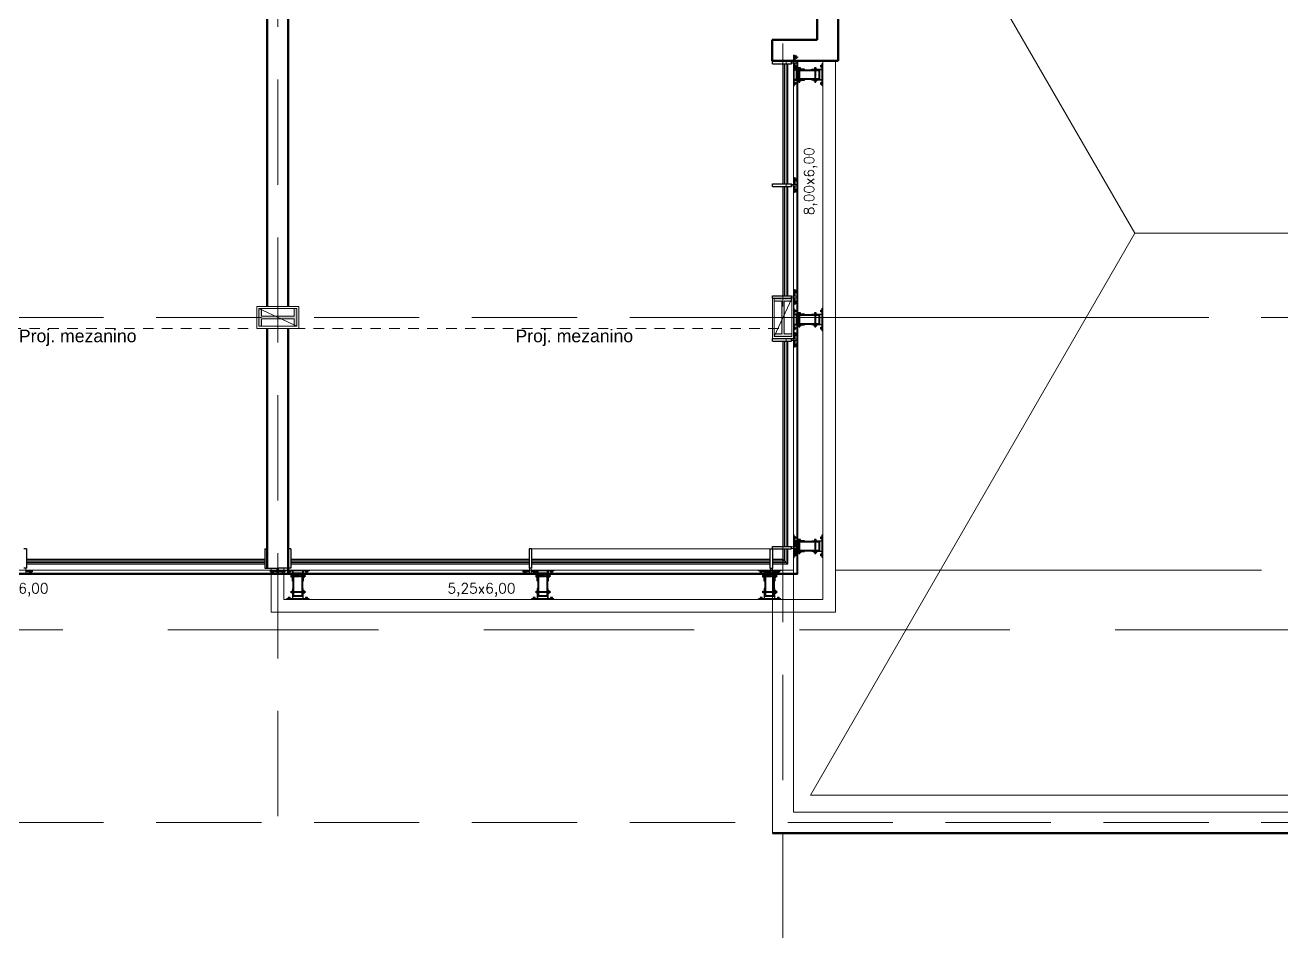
# Model space of a CAD drawing. Header units: millimetres. Extents: x 705 to 840, y 133 to 501.
# Drawn here: x 744.19 to 759.12, y 421.32 to 432.16 of the extents above; entities that cross this region are included whole.
import ezdxf

# ---------------------------------------------------------------- set-up
doc = ezdxf.new("R2010")
doc.units = ezdxf.units.MM
doc.header["$LTSCALE"] = 10
doc.linetypes.add('DASHED2', pattern=[0.375, 0.25, -0.125])
doc.linetypes.add('HIDDEN2', pattern=[0.1875, 0.125, -0.0625])
doc.layers.get('0').update_dxf_attribs({"color": 90})
doc.layers.add('ACCESORIO', color=90, linetype='Continuous')
doc.layers.add('VIDRO', color=140, linetype='Continuous')
for name, color, linetype, lineweight in [('CINZA', 252, 'Continuous', 13), ('cinza 03', 252, 'Continuous', 13), ('COTA', 90, 'Continuous', 9), ('HACHT', 90, 'Continuous', 9), ('linha estutura', 252, 'Continuous', 13), ('PAREDES 2', 50, 'Continuous', 50), ('Pilares', 16, 'Continuous', 20), ('pn 02', 16, 'Continuous', 20), ('PN-01', 90, 'Continuous', 13), ('PN-03', 180, 'Continuous', 30), ('recuos', 16, 'Continuous', 20), ('texto', 16, 'Continuous', 20)]:
    doc.layers.add(name, color=color, linetype=linetype, lineweight=lineweight)
doc.styles.get("Standard").update_dxf_attribs({"font": 'simplex.shx'})

# ---------------------------------------------------------------- blocks, each defined once
blk = doc.blocks.new('BLO253')
blk.add_lwpolyline([(39.6, 2, -0.4142136), (40.6, 1, 0.4142136), (41.6, 0), (91.5, 0, 0.4142136), (92.5, 1), (92.5, 4, 0.4142136), (91.5, 5), (49.6, 5, -0.4142136), (44.6, 10), (44.6, 89, 0.4142136), (43.6, 90), (41.6, 90, 0.4142136), (40.6, 89), (40.6, 6.5, -0.4142136), (39.1, 5), (-39.1, 5, -0.4142136), (-40.6, 6.5), (-40.6, 89, 0.4142136), (-41.6, 90), (-43.6, 90, 0.4142136), (-44.6, 89), (-44.6, 10, -0.4142136), (-49.6, 5), (-91.5, 5, 0.4142136), (-92.5, 4), (-92.5, 1, 0.4142136), (-91.5, 0), (-41.6, 0, 0.4142136), (-40.6, 1, -0.4142136), (-39.6, 2)], format="xyb", close=True)
blk = doc.blocks.new('CAB-BUL')
for p, q in [((-6, 11), (6, 11)), ((-4, 2), (-4, 9)), ((-4, 1), (-4, 2)), ((4, 2), (4, 9)), ((4, 1), (4, 2))]:
    blk.add_line(p, q)
blk.add_lwpolyline([(-9, 1), (9, 1), (9, 0), (-9, 0)], close=True)
blk.add_lwpolyline([(8, 9, 0.888889), (4, 9, 0.50025), (-4, 9, 0.88987), (-8, 9), (-8, 2), (8, 2)], format="xyb", close=True)
blk = doc.blocks.new('TUERCA')
for p, q in [((-7, -2), (7, -2)), ((7, -10), (-7, -10)), ((-5, -11), (3, -10)), ((-5, -12), (4, -11)), ((-5, -13), (4, -12)), ((-5, -14), (4, -13)), ((-5, -16), (4, -14)), ((-4, -8), (-4, -3)), ((-3, -16), (4, -16)), ((4, -3), (4, -8))]:
    blk.add_line(p, q)
blk.add_lwpolyline([(-9, 0), (9, 0), (9, -2), (-9, -2)], close=True)
blk.add_lwpolyline([(-4, -8, -0.666895), (-9, -8), (-9, -3, -0.666895), (-4, -3, -0.349005), (4, -3, -0.666667), (9, -3), (9, -8, -0.666667), (4, -8, -0.349005)], format="xyb", close=True)
blk.add_lwpolyline([(-4, -10), (-3, -10), (-5, -11), (-3, -11), (-5, -12), (-3, -12), (-5, -13), (-3, -14), (-5, -14), (-3, -15), (-5, -16), (-3, -16), (3, -16), (4, -16), (3, -15), (4, -14), (3, -14), (4, -13), (3, -13), (4, -12), (3, -11), (4, -11), (3, -10), (4, -10)])
blk = doc.blocks.new('fixação madeira')
at = {"layer": 'ACCESORIO'}
for p, q in [((-0.052, -0.063), (-0.05, -0.076)), ((-0.05, -0.063), (-0.048, -0.076)), ((-0.048, -0.063), (-0.047, -0.076)), ((-0.047, -0.063), (-0.045, -0.076)), ((-0.045, -0.063), (-0.043, -0.076)), ((-0.043, -0.063), (-0.041, -0.076)), ((-0.041, -0.063), (-0.039, -0.076)), ((-0.039, -0.063), (-0.038, -0.076)), ((-0.038, -0.063), (-0.036, -0.076)), ((-0.036, -0.063), (-0.034, -0.076)), ((-0.034, -0.063), (-0.032, -0.076)), ((-0.032, -0.063), (-0.03, -0.076)), ((-0.03, -0.063), (-0.029, -0.076)), ((-0.029, -0.063), (-0.027, -0.076)), ((-0.027, -0.063), (-0.025, -0.076)), ((-0.025, -0.063), (-0.023, -0.076)), ((-0.023, -0.063), (-0.021, -0.076)), ((-0.021, -0.063), (-0.02, -0.076)), ((-0.02, -0.063), (-0.018, -0.076)), ((-0.018, -0.063), (-0.016, -0.076)), ((-0.016, -0.063), (-0.014, -0.076)), ((-0.014, -0.063), (-0.012, -0.076)), ((-0.012, -0.076), (-0.012, -0.063)), ((-0.052, -0.251), (-0.05, -0.264)), ((-0.05, -0.251), (-0.048, -0.264)), ((-0.048, -0.251), (-0.047, -0.264)), ((-0.047, -0.251), (-0.045, -0.264)), ((-0.045, -0.251), (-0.043, -0.264)), ((-0.043, -0.251), (-0.041, -0.264)), ((-0.041, -0.251), (-0.039, -0.264)), ((-0.039, -0.251), (-0.038, -0.264)), ((-0.038, -0.251), (-0.036, -0.264)), ((-0.036, -0.251), (-0.034, -0.264)), ((-0.034, -0.251), (-0.032, -0.264)), ((-0.032, -0.251), (-0.03, -0.264)), ((-0.03, -0.251), (-0.029, -0.264)), ((-0.029, -0.251), (-0.027, -0.264)), ((-0.027, -0.251), (-0.025, -0.264)), ((-0.025, -0.251), (-0.023, -0.264)), ((-0.023, -0.251), (-0.021, -0.264)), ((-0.021, -0.251), (-0.02, -0.264)), ((-0.02, -0.251), (-0.018, -0.264)), ((-0.018, -0.251), (-0.016, -0.264)), ((-0.016, -0.251), (-0.014, -0.264)), ((-0.014, -0.251), (-0.012, -0.264)), ((-0.012, -0.264), (-0.012, -0.251))]:
    blk.add_line(p, q, dxfattribs=at)
for points in [[(-0.06, -0.034), (0.057, -0.034), (0.057, -0.308), (-0.06, -0.308)], [(-0.052, -0.042), (0.049, -0.042), (0.049, -0.3), (-0.052, -0.3)]]:
    blk.add_lwpolyline(points, close=True, dxfattribs=at)
for points in [[(0.049, -0.063), (-0.014, -0.063), (-0.015, -0.066), (-0.016, -0.063), (-0.017, -0.066), (-0.018, -0.063), (-0.018, -0.066), (-0.02, -0.063), (-0.02, -0.066), (-0.021, -0.063), (-0.022, -0.066), (-0.023, -0.063), (-0.024, -0.066), (-0.025, -0.063), (-0.026, -0.066), (-0.027, -0.063), (-0.027, -0.066), (-0.029, -0.063), (-0.029, -0.066), (-0.03, -0.063), (-0.031, -0.066), (-0.032, -0.063), (-0.033, -0.066), (-0.034, -0.063), (-0.035, -0.066), (-0.036, -0.063), (-0.036, -0.066), (-0.038, -0.063), (-0.038, -0.066), (-0.039, -0.063), (-0.04, -0.066), (-0.041, -0.063), (-0.042, -0.066), (-0.043, -0.063), (-0.044, -0.066), (-0.045, -0.063), (-0.045, -0.066), (-0.047, -0.063), (-0.047, -0.066), (-0.048, -0.063), (-0.049, -0.066), (-0.05, -0.063), (-0.051, -0.066), (-0.052, -0.063)], [(-0.052, -0.076), (-0.051, -0.074), (-0.05, -0.076), (-0.05, -0.074), (-0.048, -0.076), (-0.048, -0.074), (-0.047, -0.076), (-0.046, -0.074), (-0.045, -0.076), (-0.044, -0.074), (-0.043, -0.076), (-0.042, -0.074), (-0.041, -0.076), (-0.041, -0.074), (-0.039, -0.076), (-0.039, -0.074), (-0.038, -0.076), (-0.037, -0.074), (-0.036, -0.076), (-0.035, -0.074), (-0.034, -0.076), (-0.033, -0.074), (-0.032, -0.076), (-0.032, -0.074), (-0.03, -0.076), (-0.03, -0.074), (-0.029, -0.076), (-0.028, -0.074), (-0.027, -0.076), (-0.026, -0.074), (-0.025, -0.076), (-0.024, -0.074), (-0.023, -0.076), (-0.023, -0.074), (-0.021, -0.076), (-0.021, -0.074), (-0.02, -0.076), (-0.019, -0.074), (-0.018, -0.076), (-0.017, -0.074), (-0.016, -0.076), (-0.015, -0.074), (-0.014, -0.076), (-0.014, -0.074), (-0.012, -0.076), (0.049, -0.076)], [(0.049, -0.251), (-0.014, -0.251), (-0.015, -0.253), (-0.016, -0.251), (-0.017, -0.253), (-0.018, -0.251), (-0.018, -0.253), (-0.02, -0.251), (-0.02, -0.253), (-0.021, -0.251), (-0.022, -0.253), (-0.023, -0.251), (-0.024, -0.253), (-0.025, -0.251), (-0.026, -0.253), (-0.027, -0.251), (-0.027, -0.253), (-0.029, -0.251), (-0.029, -0.253), (-0.03, -0.251), (-0.031, -0.253), (-0.032, -0.251), (-0.033, -0.253), (-0.034, -0.251), (-0.035, -0.253), (-0.036, -0.251), (-0.036, -0.253), (-0.038, -0.251), (-0.038, -0.253), (-0.039, -0.251), (-0.04, -0.253), (-0.041, -0.251), (-0.042, -0.253), (-0.043, -0.251), (-0.044, -0.253), (-0.045, -0.251), (-0.045, -0.253), (-0.047, -0.251), (-0.047, -0.253), (-0.048, -0.251), (-0.049, -0.253), (-0.05, -0.251), (-0.051, -0.253), (-0.052, -0.251)], [(-0.052, -0.264), (-0.051, -0.262), (-0.05, -0.264), (-0.05, -0.262), (-0.048, -0.264), (-0.048, -0.262), (-0.047, -0.264), (-0.046, -0.262), (-0.045, -0.264), (-0.044, -0.262), (-0.043, -0.264), (-0.042, -0.262), (-0.041, -0.264), (-0.041, -0.262), (-0.039, -0.264), (-0.039, -0.262), (-0.038, -0.264), (-0.037, -0.262), (-0.036, -0.264), (-0.035, -0.262), (-0.034, -0.264), (-0.033, -0.262), (-0.032, -0.264), (-0.032, -0.262), (-0.03, -0.264), (-0.03, -0.262), (-0.029, -0.264), (-0.028, -0.262), (-0.027, -0.264), (-0.026, -0.262), (-0.025, -0.264), (-0.024, -0.262), (-0.023, -0.264), (-0.023, -0.262), (-0.021, -0.264), (-0.021, -0.262), (-0.02, -0.264), (-0.019, -0.262), (-0.018, -0.264), (-0.017, -0.262), (-0.016, -0.264), (-0.015, -0.262), (-0.014, -0.264), (-0.014, -0.262), (-0.012, -0.264), (0.049, -0.264)]]:
    blk.add_lwpolyline(points, dxfattribs=at)
at = {"layer": 'ACCESORIO', "xscale": 0.001440000000002328, "yscale": 0.001440000000002328, "zscale": 0.00144, "rotation": 180}
blk.add_blockref('BLO253', (-0.001, 0.001), dxfattribs=at)
at = {"layer": 'ACCESORIO', "linetype": 'Continuous', "xscale": 0.001440000000002328, "yscale": 0.001440000000002328, "zscale": 0.00144}
for name, p, rotation in [('CAB-BUL', (-0.105, -0.006), 180), ('TUERCA', (-0.066, -0.07), 270), ('CAB-BUL', (0.063, -0.07), 270), ('CAB-BUL', (0.1, -0.006), 180), ('CAB-BUL', (0.063, -0.258), 270)]:
    blk.add_blockref(name, p, dxfattribs=dict(at, rotation=rotation))
at = {"layer": 'ACCESORIO', "xscale": -0.001440000000002328, "yscale": 0.001440000000002328, "zscale": 0.00144}
blk.add_blockref('BLO253', (-0.001, -0.345), dxfattribs=at)
at = {"layer": 'ACCESORIO', "color": 252, "linetype": 'Continuous', "xscale": 0.001440000000002328, "yscale": 0.001440000000002328, "zscale": 0.00144, "rotation": 270}
blk.add_blockref('TUERCA', (-0.066, -0.258), dxfattribs=at)
at = {"layer": 'ACCESORIO', "linetype": 'Continuous', "xscale": -0.001440000000002328, "yscale": 0.001440000000002328, "zscale": 0.00144}
for p in [(-0.105, -0.338), (0.1, -0.338)]:
    blk.add_blockref('CAB-BUL', p, dxfattribs=at)
blk = doc.blocks.new('SPIDER')
at = {"layer": 'HACHT'}
blk.add_line((-0.289, -0.009), (-0.289, 0.009), dxfattribs=at)
at = {"layer": 'PN-01'}
for p, q in [((-0.264, 0.063), (-0.304, 0.063)), ((-0.293, 0.067), (-0.299, 0.07)), ((-0.294, 0.066), (-0.299, 0.069)), ((-0.264, 0.064), (-0.299, 0.064)), ((-0.264, 0.062), (-0.299, 0.062)), ((-0.294, 0.06), (-0.299, 0.058)), ((-0.293, 0.059), (-0.299, 0.056)), ((-0.264, 0.064), (-0.298, 0.064)), ((-0.289, 0.066), (-0.294, 0.066)), ((-0.289, 0.06), (-0.294, 0.06)), ((-0.289, 0.067), (-0.293, 0.067)), ((-0.289, 0.059), (-0.293, 0.059)), ((-0.283, 0.079), (-0.289, 0.079)), ((-0.283, 0.048), (-0.289, 0.048)), ((-0.228, 0.009), (-0.289, 0.009)), ((-0.279, 0.072), (-0.283, 0.079)), ((-0.279, 0.055), (-0.283, 0.048)), ((-0.27, 0.072), (-0.279, 0.072)), ((-0.27, 0.055), (-0.279, 0.055)), ((-0.264, 0.089), (-0.27, 0.089)), ((-0.27, 0.089), (-0.27, 0.009)), ((-0.264, 0.078), (-0.27, 0.078)), ((-0.264, 0.048), (-0.27, 0.048)), ((-0.264, 0.034), (-0.27, 0.034)), ((-0.264, 0.089), (-0.264, 0.009)), ((-0.258, 0.072), (-0.264, 0.076)), ((-0.258, 0.055), (-0.264, 0.051)), ((-0.262, 0.074), (-0.262, 0.052)), ((-0.261, 0.074), (-0.261, 0.053)), ((-0.26, 0.073), (-0.26, 0.053)), ((-0.258, 0.089), (-0.252, 0.089)), ((-0.258, 0.089), (-0.258, 0.08)), ((-0.258, 0.08), (-0.258, 0.047)), ((-0.258, 0.047), (-0.258, 0.009)), ((-0.258, 0.034), (-0.252, 0.034)), ((-0.252, 0.089), (-0.252, 0.009)), ((-0.264, -0.063), (-0.304, -0.063)), ((-0.293, -0.059), (-0.299, -0.056)), ((-0.294, -0.06), (-0.299, -0.058)), ((-0.264, -0.062), (-0.299, -0.062)), ((-0.264, -0.064), (-0.299, -0.064)), ((-0.294, -0.066), (-0.299, -0.069)), ((-0.293, -0.067), (-0.299, -0.07)), ((-0.264, -0.064), (-0.298, -0.064)), ((-0.289, -0.06), (-0.294, -0.06)), ((-0.289, -0.066), (-0.294, -0.066)), ((-0.289, -0.059), (-0.293, -0.059)), ((-0.289, -0.067), (-0.293, -0.067)), ((-0.228, -0.009), (-0.289, -0.009)), ((-0.283, -0.048), (-0.289, -0.048)), ((-0.283, -0.079), (-0.289, -0.079)), ((-0.279, -0.055), (-0.283, -0.048)), ((-0.279, -0.072), (-0.283, -0.079)), ((-0.27, -0.055), (-0.279, -0.055)), ((-0.27, -0.072), (-0.279, -0.072)), ((-0.27, -0.089), (-0.27, -0.009)), ((-0.264, -0.034), (-0.27, -0.034)), ((-0.264, -0.048), (-0.27, -0.048)), ((-0.264, -0.078), (-0.27, -0.078)), ((-0.264, -0.089), (-0.27, -0.089)), ((-0.264, -0.089), (-0.264, -0.009)), ((-0.258, -0.055), (-0.264, -0.051)), ((-0.258, -0.072), (-0.264, -0.076)), ((-0.262, -0.074), (-0.262, -0.052)), ((-0.261, -0.074), (-0.261, -0.053)), ((-0.26, -0.073), (-0.26, -0.053)), ((-0.258, -0.047), (-0.258, -0.009)), ((-0.258, -0.034), (-0.252, -0.034)), ((-0.258, -0.08), (-0.258, -0.047)), ((-0.258, -0.089), (-0.258, -0.08)), ((-0.258, -0.089), (-0.252, -0.089)), ((-0.252, -0.089), (-0.252, -0.009))]:
    blk.add_line(p, q, dxfattribs=at)
at = {"layer": 'PN-03'}
for p, q in [((-0.228, -0.015), (-0.228, 0.015)), ((0, 0.015), (-0.228, 0.015)), ((0, -0.015), (0, 0.015)), ((0, -0.015), (-0.228, -0.015))]:
    blk.add_line(p, q, dxfattribs=at)

msp = doc.modelspace()

# ---------------------------------------------------------------- hatches: boundary and pattern name
at = {"layer": 'Pilares'}
for points in [[(753.086, 428.465), (753.296, 428.465), (753.296, 428.495), (753.206, 428.495), (753.206, 428.885), (753.296, 428.885), (753.296, 428.915), (753.086, 428.915), (753.086, 428.885), (753.176, 428.885), (753.176, 428.495), (753.086, 428.495)], [(746.966, 428.795), (746.966, 428.585), (746.996, 428.585), (746.996, 428.675), (747.386, 428.675), (747.386, 428.585), (747.416, 428.585), (747.416, 428.795), (747.386, 428.795), (747.386, 428.705), (746.996, 428.705), (746.996, 428.795)]]:
    msp.add_hatch(color=256, dxfattribs=at).paths.add_polyline_path(points)

# ---------------------------------------------------------------- linework, layer by layer
at = {"layer": 'CINZA'}
for p, q in [((753.194, 431.703), (753.194, 430.277)), ((753.209, 431.703), (753.209, 430.277)), ((753.228, 431.733), (753.228, 431.41)), ((753.228, 431.703), (753.228, 430.277)), ((753.243, 431.703), (753.243, 430.277)), ((753.194, 430.247), (753.194, 428.949)), ((753.209, 430.247), (753.209, 428.949)), ((753.228, 430.277), (753.228, 429.954)), ((753.228, 430.247), (753.228, 428.949)), ((753.243, 430.247), (753.243, 428.949)), ((753.194, 428.41), (753.194, 425.97)), ((753.209, 428.41), (753.209, 425.97)), ((753.228, 428.44), (753.228, 428.117)), ((753.228, 428.41), (753.228, 425.97)), ((753.243, 428.41), (753.243, 425.97)), ((747.036, 425.812), (744.206, 425.812)), ((750.176, 425.812), (747.346, 425.812)), ((753.036, 425.812), (750.206, 425.812)), ((753.066, 425.812), (753.194, 425.812)), ((753.194, 425.94), (753.194, 425.812)), ((753.209, 425.94), (753.209, 425.797)), ((753.228, 425.94), (753.228, 425.778)), ((753.243, 425.94), (753.243, 425.763)), ((747.036, 425.797), (744.206, 425.797)), ((747.036, 425.778), (744.206, 425.778)), ((747.036, 425.763), (744.206, 425.763)), ((750.176, 425.797), (747.346, 425.797)), ((750.176, 425.778), (747.346, 425.778)), ((750.176, 425.763), (747.346, 425.763)), ((753.036, 425.797), (750.206, 425.797)), ((753.036, 425.778), (750.206, 425.778)), ((753.036, 425.763), (750.206, 425.763)), ((753.066, 425.797), (753.209, 425.797)), ((753.066, 425.778), (753.228, 425.778)), ((753.066, 425.763), (753.243, 425.763))]:
    msp.add_line(p, q, dxfattribs=at)
at = {"layer": 'cinza 03'}
for p, q in [((753.816, 435.846), (757.37, 429.69)), ((753.516, 423.015), (757.37, 429.69)), ((757.37, 429.69), (763.887, 429.69)), ((751.753, 428.69), (757.471, 428.69)), ((750.206, 425.94), (753.066, 425.94)), ((753.066, 425.69), (753.066, 425.84)), ((753.188, 425.818), (753.248, 425.758)), ((753.066, 425.69), (753.066, 422.565)), ((753.316, 425.69), (753.316, 422.815)), ((753.816, 425.689), (758.876, 425.689)), ((753.516, 423.015), (767.741, 423.015)), ((753.316, 422.815), (767.941, 422.815)), ((753.066, 422.565), (768.191, 422.565))]:
    msp.add_line(p, q, dxfattribs=at)
at = {"layer": 'cinza 03', "linetype": 'HIDDEN2', "ltscale": 0.1}
msp.add_line((728.941, 428.56), (753.191, 428.56), dxfattribs=at)
at = {"layer": 'HACHT'}
for p, q in [((753.188, 431.703), (753.188, 430.277)), ((753.248, 431.703), (753.248, 430.277)), ((753.188, 430.247), (753.188, 428.949)), ((753.248, 430.247), (753.248, 428.949)), ((753.188, 428.41), (753.188, 425.97)), ((753.248, 428.41), (753.248, 425.97)), ((753.355, 425.947), (753.355, 425.964)), ((747.036, 425.818), (744.206, 425.818)), ((750.176, 425.818), (747.346, 425.818)), ((753.036, 425.818), (750.206, 425.818)), ((753.066, 425.818), (753.188, 425.818)), ((753.188, 425.94), (753.188, 425.818)), ((753.248, 425.94), (753.248, 425.758)), ((747.036, 425.758), (744.206, 425.758)), ((750.176, 425.758), (747.346, 425.758)), ((753.036, 425.758), (750.206, 425.758)), ((753.066, 425.758), (753.248, 425.758)), ((744.199, 425.652), (744.182, 425.652)), ((747.199, 425.652), (747.182, 425.652)), ((747.182, 425.652), (747.199, 425.652)), ((750.199, 425.652), (750.182, 425.652)), ((753.042, 425.652), (753.059, 425.652))]:
    msp.add_line(p, q, dxfattribs=at)
at = {"layer": 'linha estutura', "linetype": 'DASHED2', "ltscale": 0.5}
for p, q in [((747.191, 422.766), (747.191, 451.919)), ((753.191, 421.32), (753.191, 451.919)), ((723.247, 428.69), (770.918, 428.69)), ((723.247, 422.69), (770.918, 422.69))]:
    msp.add_line(p, q, dxfattribs=at)
at = {"layer": 'PAREDES 2'}
for p, q in [((753.848, 437.99), (753.848, 431.74)), ((753.598, 437.84), (753.598, 431.99)), ((747.066, 432.665), (747.066, 428.82)), ((747.316, 432.665), (747.316, 428.82)), ((753.061, 431.74), (753.061, 431.99)), ((753.061, 431.99), (753.598, 431.99)), ((753.848, 431.74), (753.066, 431.74)), ((747.066, 428.56), (747.066, 425.712)), ((747.316, 428.56), (747.316, 425.64)), ((753.066, 422.565), (768.191, 422.565))]:
    msp.add_line(p, q, dxfattribs=at)
at = {"layer": 'Pilares'}
for p, q in [((746.941, 428.82), (746.941, 428.56)), ((746.941, 428.82), (747.441, 428.82)), ((747.441, 428.82), (747.441, 428.56)), ((753.066, 428.44), (753.066, 428.919)), ((753.086, 428.465), (753.086, 428.915)), ((753.296, 428.915), (753.086, 428.465)), ((753.176, 428.885), (753.086, 428.885)), ((753.176, 428.495), (753.176, 428.885)), ((753.206, 428.495), (753.206, 428.885)), ((753.296, 428.885), (753.206, 428.885)), ((753.296, 428.465), (753.296, 428.915)), ((753.316, 428.465), (753.316, 428.915)), ((753.321, 428.44), (753.321, 428.94)), ((746.966, 428.795), (747.416, 428.795)), ((747.416, 428.585), (746.966, 428.795)), ((746.996, 428.705), (746.996, 428.795)), ((746.996, 428.705), (747.386, 428.705)), ((746.996, 428.585), (746.996, 428.675)), ((746.996, 428.675), (747.386, 428.675)), ((747.386, 428.705), (747.386, 428.795)), ((747.386, 428.585), (747.386, 428.675)), ((746.941, 428.56), (747.441, 428.56)), ((746.966, 428.585), (747.416, 428.585)), ((753.061, 428.44), (753.321, 428.44)), ((753.176, 428.495), (753.086, 428.495)), ((753.296, 428.495), (753.206, 428.495))]:
    msp.add_line(p, q, dxfattribs=at)
for points in [[(753.296, 428.885), (753.296, 428.915), (753.086, 428.915), (753.086, 428.885)], [(746.996, 428.795), (746.966, 428.795), (746.966, 428.585), (746.996, 428.585)], [(747.386, 428.585), (747.416, 428.585), (747.416, 428.795), (747.386, 428.795)], [(753.086, 428.495), (753.086, 428.465), (753.296, 428.465), (753.296, 428.495)]]:
    msp.add_lwpolyline(points, dxfattribs=at)
at = {"layer": 'pn 02'}
for p, q in [((753.666, 425.339), (753.666, 431.74)), ((753.816, 425.189), (753.816, 431.74)), ((747.114, 425.189), (747.114, 425.712)), ((747.264, 425.339), (747.264, 425.712)), ((753.666, 425.339), (747.264, 425.339)), ((753.816, 425.189), (747.114, 425.189))]:
    msp.add_line(p, q, dxfattribs=at)
at = {"layer": 'PN-01'}
for p, q in [((753.316, 431.74), (753.316, 425.689)), ((753.294, 425.964), (753.355, 425.964)), ((753.324, 426.045), (753.317, 426.045)), ((753.317, 426.045), (753.317, 425.964)), ((753.324, 425.99), (753.317, 425.99)), ((753.324, 426.045), (753.324, 426.035)), ((753.324, 426.035), (753.324, 426.002)), ((753.324, 426.027), (753.33, 426.031)), ((753.324, 426.01), (753.33, 426.006)), ((753.324, 426.002), (753.324, 425.964)), ((753.326, 426.028), (753.326, 426.009)), ((753.327, 426.029), (753.327, 426.008)), ((753.328, 426.03), (753.328, 426.007)), ((753.33, 426.045), (753.336, 426.045)), ((753.33, 426.045), (753.33, 425.964)), ((753.33, 426.033), (753.336, 426.033)), ((753.33, 426.02), (753.364, 426.02)), ((753.33, 426.02), (753.365, 426.02)), ((753.33, 426.018), (753.37, 426.018)), ((753.33, 426.017), (753.365, 426.017)), ((753.33, 426.003), (753.336, 426.003)), ((753.33, 425.99), (753.336, 425.99)), ((753.336, 426.045), (753.336, 425.964)), ((753.336, 426.027), (753.345, 426.027)), ((753.336, 426.011), (753.345, 426.011)), ((753.345, 426.027), (753.349, 426.034)), ((753.345, 426.011), (753.349, 426.003)), ((753.349, 426.034), (753.355, 426.034)), ((753.349, 426.003), (753.355, 426.003)), ((753.355, 426.023), (753.359, 426.023)), ((753.355, 426.021), (753.359, 426.021)), ((753.355, 426.016), (753.359, 426.016)), ((753.355, 426.014), (753.359, 426.014)), ((753.359, 426.023), (753.365, 426.025)), ((753.359, 426.021), (753.365, 426.024)), ((753.359, 426.016), (753.365, 426.013)), ((753.359, 426.014), (753.365, 426.012)), ((753.294, 425.947), (753.355, 425.947)), ((753.317, 425.866), (753.317, 425.947)), ((753.324, 425.921), (753.317, 425.921)), ((753.324, 425.866), (753.317, 425.866)), ((753.324, 425.909), (753.324, 425.947)), ((753.324, 425.875), (753.324, 425.909)), ((753.324, 425.901), (753.33, 425.905)), ((753.324, 425.884), (753.33, 425.88)), ((753.324, 425.866), (753.324, 425.875)), ((753.326, 425.882), (753.326, 425.902)), ((753.327, 425.882), (753.327, 425.903)), ((753.328, 425.881), (753.328, 425.903)), ((753.33, 425.866), (753.33, 425.947)), ((753.33, 425.921), (753.336, 425.921)), ((753.33, 425.907), (753.336, 425.907)), ((753.33, 425.893), (753.365, 425.893)), ((753.33, 425.892), (753.37, 425.892)), ((753.33, 425.891), (753.364, 425.891)), ((753.33, 425.891), (753.365, 425.891)), ((753.33, 425.877), (753.336, 425.877)), ((753.33, 425.866), (753.336, 425.866)), ((753.336, 425.866), (753.336, 425.947)), ((753.336, 425.9), (753.345, 425.9)), ((753.336, 425.883), (753.345, 425.883)), ((753.345, 425.9), (753.349, 425.907)), ((753.345, 425.883), (753.349, 425.876)), ((753.349, 425.907), (753.355, 425.907)), ((753.349, 425.876), (753.355, 425.876)), ((753.355, 425.896), (753.359, 425.896)), ((753.355, 425.895), (753.359, 425.895)), ((753.355, 425.889), (753.359, 425.889)), ((753.355, 425.888), (753.359, 425.888)), ((753.359, 425.896), (753.365, 425.899)), ((753.359, 425.895), (753.365, 425.897)), ((753.359, 425.889), (753.365, 425.887)), ((753.359, 425.888), (753.365, 425.885)), ((729.191, 425.689), (753.316, 425.689)), ((744.199, 425.712), (744.199, 425.652)), ((744.28, 425.689), (744.199, 425.689)), ((744.237, 425.682), (744.199, 425.682)), ((744.28, 425.676), (744.199, 425.676)), ((744.28, 425.67), (744.199, 425.67)), ((744.225, 425.682), (744.225, 425.689)), ((744.225, 425.676), (744.225, 425.67)), ((744.271, 425.682), (744.237, 425.682)), ((744.239, 425.676), (744.239, 425.67)), ((744.246, 425.661), (744.239, 425.657)), ((744.246, 425.682), (744.242, 425.676)), ((744.265, 425.678), (744.243, 425.678)), ((744.264, 425.681), (744.244, 425.681)), ((744.265, 425.679), (744.244, 425.679)), ((744.246, 425.67), (744.246, 425.661)), ((744.253, 425.676), (744.253, 425.642)), ((744.254, 425.676), (744.254, 425.637)), ((744.255, 425.676), (744.255, 425.642)), ((744.255, 425.676), (744.255, 425.642)), ((744.263, 425.682), (744.267, 425.676)), ((744.263, 425.67), (744.263, 425.661)), ((744.263, 425.661), (744.27, 425.657)), ((744.269, 425.676), (744.269, 425.67)), ((744.28, 425.682), (744.271, 425.682)), ((744.28, 425.682), (744.28, 425.689)), ((744.28, 425.676), (744.28, 425.67)), ((747.101, 425.689), (747.182, 425.689)), ((747.101, 425.682), (747.101, 425.689)), ((747.101, 425.682), (747.111, 425.682)), ((747.101, 425.676), (747.182, 425.676)), ((747.101, 425.676), (747.101, 425.67)), ((747.101, 425.67), (747.182, 425.67)), ((747.111, 425.682), (747.144, 425.682)), ((747.119, 425.661), (747.112, 425.657)), ((747.113, 425.676), (747.113, 425.67)), ((747.119, 425.682), (747.115, 425.676)), ((747.116, 425.678), (747.139, 425.678)), ((747.117, 425.679), (747.138, 425.679)), ((747.118, 425.681), (747.137, 425.681)), ((747.119, 425.67), (747.119, 425.661)), ((747.126, 425.676), (747.126, 425.642)), ((747.126, 425.676), (747.126, 425.642)), ((747.128, 425.676), (747.128, 425.637)), ((747.129, 425.676), (747.129, 425.642)), ((747.136, 425.682), (747.14, 425.676)), ((747.136, 425.67), (747.136, 425.661)), ((747.136, 425.661), (747.143, 425.657)), ((747.143, 425.676), (747.143, 425.67)), ((747.144, 425.682), (747.182, 425.682)), ((747.157, 425.682), (747.157, 425.689)), ((747.157, 425.676), (747.157, 425.67)), ((747.182, 425.712), (747.182, 425.652)), ((747.182, 425.712), (747.182, 425.652)), ((747.182, 425.712), (747.182, 425.652)), ((747.199, 425.712), (747.199, 425.652)), ((747.28, 425.689), (747.199, 425.689)), ((747.237, 425.682), (747.199, 425.682)), ((747.28, 425.676), (747.199, 425.676)), ((747.28, 425.67), (747.199, 425.67)), ((747.225, 425.682), (747.225, 425.689)), ((747.225, 425.676), (747.225, 425.67)), ((747.271, 425.682), (747.237, 425.682)), ((747.239, 425.676), (747.239, 425.67)), ((747.246, 425.661), (747.239, 425.657)), ((747.246, 425.682), (747.242, 425.676)), ((747.265, 425.678), (747.243, 425.678)), ((747.264, 425.681), (747.244, 425.681)), ((747.265, 425.679), (747.244, 425.679)), ((747.246, 425.67), (747.246, 425.661)), ((747.253, 425.676), (747.253, 425.642)), ((747.254, 425.676), (747.254, 425.637)), ((747.255, 425.676), (747.255, 425.642)), ((747.255, 425.676), (747.255, 425.642)), ((747.263, 425.682), (747.267, 425.676)), ((747.263, 425.67), (747.263, 425.661)), ((747.263, 425.661), (747.27, 425.657)), ((747.269, 425.676), (747.269, 425.67)), ((747.28, 425.682), (747.271, 425.682)), ((747.28, 425.682), (747.28, 425.689)), ((747.28, 425.676), (747.28, 425.67)), ((750.101, 425.682), (750.101, 425.689)), ((750.101, 425.689), (750.182, 425.689)), ((750.101, 425.682), (750.111, 425.682)), ((750.101, 425.676), (750.101, 425.67)), ((750.101, 425.676), (750.182, 425.676)), ((750.101, 425.67), (750.182, 425.67)), ((750.111, 425.682), (750.144, 425.682)), ((750.119, 425.661), (750.112, 425.657)), ((750.113, 425.676), (750.113, 425.67)), ((750.119, 425.682), (750.115, 425.676)), ((750.116, 425.678), (750.139, 425.678)), ((750.117, 425.679), (750.138, 425.679)), ((750.118, 425.681), (750.137, 425.681)), ((750.119, 425.67), (750.119, 425.661)), ((750.126, 425.676), (750.126, 425.642)), ((750.126, 425.676), (750.126, 425.642)), ((750.128, 425.676), (750.128, 425.637)), ((750.129, 425.676), (750.129, 425.642)), ((750.136, 425.682), (750.14, 425.676)), ((750.136, 425.67), (750.136, 425.661)), ((750.136, 425.661), (750.143, 425.657)), ((750.143, 425.676), (750.143, 425.67)), ((750.144, 425.682), (750.182, 425.682)), ((750.157, 425.682), (750.157, 425.689)), ((750.157, 425.676), (750.157, 425.67)), ((750.182, 425.712), (750.182, 425.652)), ((750.199, 425.712), (750.199, 425.652)), ((750.28, 425.689), (750.199, 425.689)), ((750.237, 425.682), (750.199, 425.682)), ((750.28, 425.676), (750.199, 425.676)), ((750.28, 425.67), (750.199, 425.67)), ((750.225, 425.682), (750.225, 425.689)), ((750.225, 425.676), (750.225, 425.67)), ((750.271, 425.682), (750.237, 425.682)), ((750.239, 425.676), (750.239, 425.67)), ((750.246, 425.661), (750.239, 425.657)), ((750.246, 425.682), (750.242, 425.676)), ((750.265, 425.678), (750.243, 425.678)), ((750.264, 425.681), (750.244, 425.681)), ((750.265, 425.679), (750.244, 425.679)), ((750.246, 425.67), (750.246, 425.661)), ((750.253, 425.676), (750.253, 425.642)), ((750.254, 425.676), (750.254, 425.637)), ((750.255, 425.676), (750.255, 425.642)), ((750.255, 425.676), (750.255, 425.642)), ((750.263, 425.682), (750.267, 425.676)), ((750.263, 425.67), (750.263, 425.661)), ((750.263, 425.661), (750.27, 425.657)), ((750.269, 425.676), (750.269, 425.67)), ((750.28, 425.682), (750.271, 425.682)), ((750.28, 425.682), (750.28, 425.689)), ((750.28, 425.676), (750.28, 425.67)), ((752.961, 425.689), (753.042, 425.689)), ((752.961, 425.682), (752.961, 425.689)), ((752.961, 425.682), (752.971, 425.682)), ((752.961, 425.676), (753.042, 425.676)), ((752.961, 425.676), (752.961, 425.67)), ((752.961, 425.67), (753.042, 425.67)), ((752.971, 425.682), (753.004, 425.682)), ((752.979, 425.661), (752.972, 425.657)), ((752.973, 425.676), (752.973, 425.67)), ((752.979, 425.682), (752.975, 425.676)), ((752.976, 425.678), (752.999, 425.678)), ((752.977, 425.679), (752.998, 425.679)), ((752.978, 425.681), (752.997, 425.681)), ((752.979, 425.67), (752.979, 425.661)), ((752.986, 425.676), (752.986, 425.642)), ((752.986, 425.676), (752.986, 425.642)), ((752.988, 425.676), (752.988, 425.637)), ((752.989, 425.676), (752.989, 425.642)), ((752.996, 425.682), (753, 425.676)), ((752.996, 425.67), (752.996, 425.661)), ((752.996, 425.661), (753.003, 425.657)), ((753.003, 425.676), (753.003, 425.67)), ((753.004, 425.682), (753.042, 425.682)), ((753.017, 425.682), (753.017, 425.689)), ((753.017, 425.676), (753.017, 425.67)), ((753.042, 425.712), (753.042, 425.652)), ((753.059, 425.712), (753.059, 425.652)), ((753.14, 425.689), (753.059, 425.689)), ((753.097, 425.682), (753.059, 425.682)), ((753.14, 425.676), (753.059, 425.676)), ((753.14, 425.67), (753.059, 425.67)), ((753.085, 425.682), (753.085, 425.689)), ((753.085, 425.676), (753.085, 425.67)), ((753.131, 425.682), (753.097, 425.682)), ((753.099, 425.676), (753.099, 425.67)), ((753.106, 425.661), (753.099, 425.657)), ((753.106, 425.682), (753.102, 425.676)), ((753.125, 425.678), (753.103, 425.678)), ((753.124, 425.681), (753.104, 425.681)), ((753.125, 425.679), (753.104, 425.679)), ((753.106, 425.67), (753.106, 425.661)), ((753.113, 425.676), (753.113, 425.642)), ((753.114, 425.676), (753.114, 425.637)), ((753.115, 425.676), (753.115, 425.642)), ((753.115, 425.676), (753.115, 425.642)), ((753.123, 425.682), (753.127, 425.676)), ((753.123, 425.67), (753.123, 425.661)), ((753.123, 425.661), (753.13, 425.657)), ((753.129, 425.676), (753.129, 425.67)), ((753.14, 425.682), (753.131, 425.682)), ((753.14, 425.682), (753.14, 425.689)), ((753.14, 425.676), (753.14, 425.67)), ((744.239, 425.657), (744.239, 425.652)), ((744.25, 425.647), (744.247, 425.642)), ((744.251, 425.647), (744.249, 425.642)), ((744.25, 425.652), (744.25, 425.647)), ((744.251, 425.652), (744.251, 425.647)), ((744.257, 425.652), (744.257, 425.647)), ((744.257, 425.647), (744.259, 425.642)), ((744.258, 425.652), (744.258, 425.647)), ((744.258, 425.647), (744.261, 425.642)), ((744.27, 425.657), (744.27, 425.652)), ((747.112, 425.657), (747.112, 425.652)), ((747.124, 425.647), (747.121, 425.642)), ((747.125, 425.647), (747.122, 425.642)), ((747.124, 425.652), (747.124, 425.647)), ((747.125, 425.652), (747.125, 425.647)), ((747.131, 425.652), (747.131, 425.647)), ((747.131, 425.647), (747.133, 425.642)), ((747.132, 425.652), (747.132, 425.647)), ((747.132, 425.647), (747.134, 425.642)), ((747.143, 425.657), (747.143, 425.652)), ((747.239, 425.657), (747.239, 425.652)), ((747.25, 425.647), (747.247, 425.642)), ((747.251, 425.647), (747.249, 425.642)), ((747.25, 425.652), (747.25, 425.647)), ((747.251, 425.652), (747.251, 425.647)), ((747.257, 425.652), (747.257, 425.647)), ((747.257, 425.647), (747.259, 425.642)), ((747.258, 425.652), (747.258, 425.647)), ((747.258, 425.647), (747.261, 425.642)), ((747.27, 425.657), (747.27, 425.652)), ((750.112, 425.657), (750.112, 425.652)), ((750.124, 425.647), (750.121, 425.642)), ((750.125, 425.647), (750.122, 425.642)), ((750.124, 425.652), (750.124, 425.647)), ((750.125, 425.652), (750.125, 425.647)), ((750.131, 425.652), (750.131, 425.647)), ((750.131, 425.647), (750.133, 425.642)), ((750.132, 425.652), (750.132, 425.647)), ((750.132, 425.647), (750.134, 425.642)), ((750.143, 425.657), (750.143, 425.652)), ((750.239, 425.657), (750.239, 425.652)), ((750.25, 425.647), (750.247, 425.642)), ((750.251, 425.647), (750.249, 425.642)), ((750.25, 425.652), (750.25, 425.647)), ((750.251, 425.652), (750.251, 425.647)), ((750.257, 425.652), (750.257, 425.647)), ((750.257, 425.647), (750.259, 425.642)), ((750.258, 425.652), (750.258, 425.647)), ((750.258, 425.647), (750.261, 425.642)), ((750.27, 425.657), (750.27, 425.652)), ((752.972, 425.657), (752.972, 425.652)), ((752.984, 425.647), (752.981, 425.642)), ((752.985, 425.647), (752.982, 425.642)), ((752.984, 425.652), (752.984, 425.647)), ((752.985, 425.652), (752.985, 425.647)), ((752.991, 425.652), (752.991, 425.647)), ((752.991, 425.647), (752.993, 425.642)), ((752.992, 425.652), (752.992, 425.647)), ((752.992, 425.647), (752.994, 425.642)), ((753.003, 425.657), (753.003, 425.652)), ((753.099, 425.657), (753.099, 425.652)), ((753.11, 425.647), (753.107, 425.642)), ((753.111, 425.647), (753.109, 425.642)), ((753.11, 425.652), (753.11, 425.647)), ((753.111, 425.652), (753.111, 425.647)), ((753.117, 425.652), (753.117, 425.647)), ((753.117, 425.647), (753.119, 425.642)), ((753.118, 425.652), (753.118, 425.647)), ((753.118, 425.647), (753.121, 425.642)), ((753.13, 425.657), (753.13, 425.652))]:
    msp.add_line(p, q, dxfattribs=at)
at = {"layer": 'PN-03'}
for p, q in [((753.066, 425.94), (753.066, 425.97)), ((753.066, 425.97), (753.294, 425.97)), ((753.294, 425.94), (753.294, 425.97)), ((744.206, 425.94), (744.176, 425.94)), ((744.206, 425.94), (744.206, 425.712)), ((747.036, 425.94), (747.066, 425.94)), ((747.036, 425.94), (747.036, 425.712)), ((747.066, 425.94), (747.066, 425.712)), ((747.346, 425.94), (747.316, 425.94)), ((747.316, 425.94), (747.316, 425.712)), ((747.346, 425.94), (747.346, 425.712)), ((750.206, 425.94), (750.176, 425.94)), ((750.176, 425.94), (750.176, 425.712)), ((750.206, 425.94), (750.206, 425.712)), ((753.036, 425.94), (753.066, 425.94)), ((753.036, 425.94), (753.036, 425.712)), ((753.066, 425.94), (753.066, 425.712)), ((753.066, 425.94), (753.294, 425.94)), ((744.206, 425.712), (744.176, 425.712)), ((747.036, 425.712), (747.066, 425.712)), ((747.066, 425.712), (747.191, 425.712)), ((747.316, 425.712), (747.191, 425.712)), ((747.346, 425.712), (747.316, 425.712)), ((750.206, 425.712), (750.176, 425.712)), ((753.036, 425.712), (753.066, 425.712))]:
    msp.add_line(p, q, dxfattribs=at)
at = {"layer": 'recuos', "linetype": 'DASHED2'}
msp.add_line((712.137, 424.979), (784.918, 424.979), dxfattribs=at)
at = {"layer": 'VIDRO'}
for p, q in [((753.355, 431.74), (753.355, 425.652)), ((753.365, 431.74), (753.365, 425.642)), ((729.191, 425.652), (753.355, 425.652)), ((729.191, 425.642), (753.365, 425.642))]:
    msp.add_line(p, q, dxfattribs=at)

# ---------------------------------------------------------------- block references
at = {"layer": 'cinza 03', "xscale": -1}
for name, p in [('SPIDER', (753.066, 431.718)), ('SPIDER', (753.066, 430.262)), ('SPIDER', (753.066, 428.934)), ('SPIDER', (753.066, 428.425)), ('fixação madeira', (747.428, 425.687)), ('fixação madeira', (750.337, 425.687)), ('fixação madeira', (753.031, 425.687))]:
    msp.add_blockref(name, p, dxfattribs=at)
at = {"layer": 'cinza 03', "rotation": 90}
for p in [(753.317, 431.576), (753.317, 428.667), (753.317, 425.974)]:
    msp.add_blockref('fixação madeira', p, dxfattribs=at)

# ---------------------------------------------------------------- texts
at = {"layer": 'COTA', "char_height": 0.15, "width": 4.861, "attachment_point": 2}
for insert in [(744.815, 428.546), (750.713, 428.546)]:
    msp.add_mtext('{\\fArial|b0|i0|c0|p34;Proj. mezanino}', dxfattribs=dict(at, insert=insert))
at = {"layer": 'texto'}
msp.add_text('8,00x6,00', height=0.12, rotation=90, dxfattribs=at).set_placement((753.561, 429.904))
for s, p in [('5,75x6,00', (743.662, 425.412)), ('5,25x6,00', (749.207, 425.412))]:
    msp.add_text(s, height=0.12, dxfattribs=at).set_placement(p)

doc.saveas('drawing.dxf')
